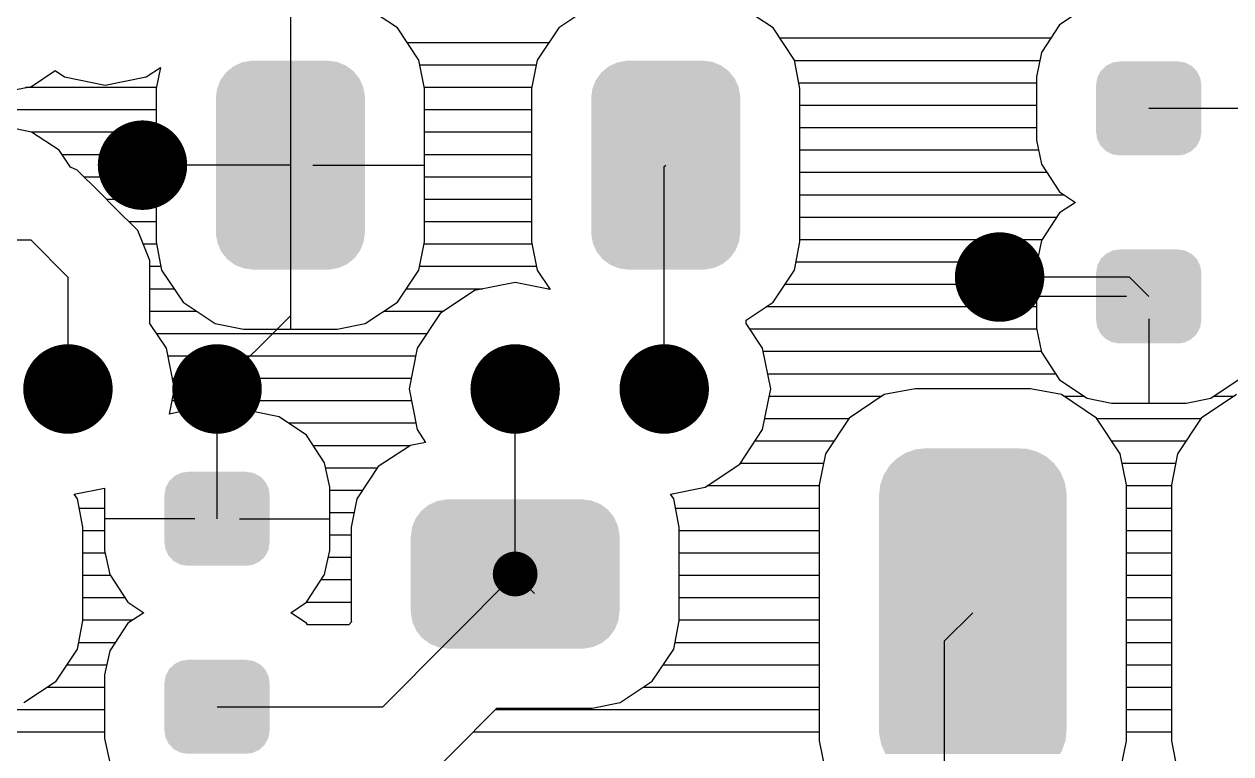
# Model space of a CAD drawing. Extents: x 295 to 953, y 10 to 290.
# Drawn here: x 658.87 to 681.49, y 233.02 to 246.68 of the extents above; entities that cross this region are included whole.
import ezdxf

# ---------------------------------------------------------------- set-up
doc = ezdxf.new("R2010")
doc.units = 0
doc.header["$LTSCALE"] = 5
doc.header["$MEASUREMENT"] = 0
doc.layers.get('0').update_dxf_attribs({"linetype": 'CONTINUOUS', "lineweight": 25})
doc.layers.add('DV-DPO-A6_BOT', color=7, linetype='CONTINUOUS')

msp = doc.modelspace()

# ---------------------------------------------------------------- linework, layer by layer
for points, const_width in [([(661.507, 244.044, -1), (660.669, 244.044, -1)], 0.838), ([(677.572, 241.949, -1), (676.734, 241.949, -1)], 0.838), ([(660.11, 239.853, -1), (659.272, 239.853, -1)], 0.838), ([(662.904, 239.853, -1), (662.066, 239.853, -1)], 0.838), ([(668.492, 239.853, -1), (667.654, 239.853, -1)], 0.838), ([(671.286, 239.853, -1), (670.448, 239.853, -1)], 0.838), ([(668.282, 236.389, -1), (667.863, 236.389, -1)], 0.419)]:
    msp.add_lwpolyline(points, format="xyb", close=True, dxfattribs=dict(const_width=const_width))
for points in [[(665.039, 245.808), (664.922, 245.894), (662.686, 245.808), (662.791, 245.894)], [(664.922, 245.894), (664.897, 245.912), (662.791, 245.894), (662.831, 245.912)], [(664.897, 245.912), (664.758, 245.968), (662.831, 245.912), (662.951, 245.968)], [(664.758, 245.968), (664.733, 245.978), (662.951, 245.968), (663.007, 245.978)], [(664.733, 245.978), (664.565, 245.999), (663.007, 245.978), (663.125, 245.999)], [(664.565, 245.999), (664.558, 246), (663.125, 245.999), (663.161, 246)], [(672.074, 245.808), (671.957, 245.894), (669.721, 245.808), (669.826, 245.894)], [(671.957, 245.894), (671.932, 245.912), (669.826, 245.894), (669.866, 245.912)], [(671.932, 245.912), (671.793, 245.968), (669.866, 245.912), (669.987, 245.968)], [(671.793, 245.968), (671.768, 245.978), (669.987, 245.968), (670.042, 245.978)], [(671.768, 245.978), (671.601, 245.999), (670.042, 245.978), (670.16, 245.999)], [(671.601, 245.999), (671.593, 246), (670.16, 245.999), (670.196, 246)], [(680.844, 245.809), (680.759, 245.898), (679.048, 245.809), (679.139, 245.898)], [(680.759, 245.898), (680.743, 245.906), (679.139, 245.898), (679.148, 245.906)], [(680.743, 245.906), (680.635, 245.963), (679.148, 245.906), (679.264, 245.963)], [(680.635, 245.963), (680.609, 245.967), (679.264, 245.963), (679.273, 245.967)], [(680.609, 245.967), (680.498, 245.986), (679.273, 245.967), (679.397, 245.986)], [(665.224, 245.511), (665.165, 245.64), (662.499, 245.511), (662.55, 245.64)], [(665.165, 245.64), (665.151, 245.671), (662.55, 245.64), (662.573, 245.671)], [(665.151, 245.671), (665.06, 245.782), (662.573, 245.671), (662.654, 245.782)], [(665.06, 245.782), (665.039, 245.808), (662.654, 245.782), (662.686, 245.808)], [(672.26, 245.511), (672.2, 245.64), (669.534, 245.511), (669.585, 245.64)], [(672.2, 245.64), (672.186, 245.671), (669.585, 245.64), (669.608, 245.671)], [(672.186, 245.671), (672.095, 245.782), (669.608, 245.671), (669.69, 245.782)], [(672.095, 245.782), (672.074, 245.808), (669.69, 245.782), (669.721, 245.808)], [(680.934, 245.547), (680.916, 245.671), (678.961, 245.547), (678.981, 245.671)], [(680.916, 245.671), (680.909, 245.685), (678.981, 245.671), (678.983, 245.685)], [(680.909, 245.685), (680.856, 245.797), (678.983, 245.685), (679.042, 245.797)], [(680.856, 245.797), (680.844, 245.809), (679.042, 245.797), (679.048, 245.809)], [(665.256, 245.338), (665.231, 245.476), (662.467, 245.338), (662.485, 245.476)], [(665.231, 245.476), (665.224, 245.511), (662.485, 245.476), (662.499, 245.511)], [(672.291, 245.338), (672.266, 245.476), (669.502, 245.338), (669.52, 245.476)], [(672.266, 245.476), (672.26, 245.511), (669.52, 245.476), (669.534, 245.511)], [(680.936, 244.664), (680.936, 245.547), (678.958, 244.664), (678.958, 245.547)], [(665.257, 245.301), (665.256, 245.338), (662.463, 245.301), (662.467, 245.338)], [(665.257, 242.787), (665.257, 245.301), (662.463, 242.787), (662.463, 245.301)], [(672.292, 245.301), (672.291, 245.338), (669.498, 245.301), (669.502, 245.338)], [(672.292, 242.787), (672.292, 245.301), (669.498, 242.787), (669.498, 245.301)], [(680.914, 244.541), (680.934, 244.664), (678.979, 244.541), (678.961, 244.664)], [(680.911, 244.527), (680.914, 244.541), (678.986, 244.527), (678.979, 244.541)], [(680.853, 244.415), (680.911, 244.527), (679.039, 244.415), (678.986, 244.527)], [(680.847, 244.403), (680.853, 244.415), (679.051, 244.403), (679.039, 244.415)], [(680.756, 244.314), (680.847, 244.403), (679.136, 244.314), (679.051, 244.403)], [(680.747, 244.305), (680.756, 244.314), (679.152, 244.305), (679.136, 244.314)], [(680.631, 244.249), (680.747, 244.305), (679.259, 244.249), (679.152, 244.305)], [(680.621, 244.244), (680.631, 244.249), (679.286, 244.244), (679.259, 244.249)], [(680.498, 244.226), (680.621, 244.244), (679.397, 244.226), (679.286, 244.244)], [(665.252, 242.751), (665.257, 242.787), (662.463, 242.751), (662.463, 242.787)], [(665.234, 242.612), (665.252, 242.751), (662.489, 242.612), (662.463, 242.751)], [(672.287, 242.751), (672.292, 242.787), (669.499, 242.751), (669.498, 242.787)], [(672.27, 242.612), (672.287, 242.751), (669.524, 242.612), (669.499, 242.751)], [(665.22, 242.577), (665.234, 242.612), (662.495, 242.577), (662.489, 242.612)], [(665.169, 242.448), (665.22, 242.577), (662.554, 242.448), (662.495, 242.577)], [(672.256, 242.577), (672.27, 242.612), (669.53, 242.577), (669.524, 242.612)], [(672.204, 242.448), (672.256, 242.577), (669.589, 242.448), (669.53, 242.577)], [(680.609, 242.447), (680.498, 242.465), (679.273, 242.447), (679.397, 242.465)], [(665.146, 242.417), (665.169, 242.448), (662.569, 242.417), (662.554, 242.448)], [(665.065, 242.306), (665.146, 242.417), (662.659, 242.306), (662.569, 242.417)], [(665.033, 242.28), (665.065, 242.306), (662.68, 242.28), (662.659, 242.306)], [(664.928, 242.194), (665.033, 242.28), (662.797, 242.194), (662.68, 242.28)], [(672.181, 242.417), (672.204, 242.448), (669.604, 242.417), (669.589, 242.448)], [(672.1, 242.306), (672.181, 242.417), (669.694, 242.306), (669.604, 242.417)], [(672.069, 242.28), (672.1, 242.306), (669.715, 242.28), (669.694, 242.306)], [(671.963, 242.194), (672.069, 242.28), (669.833, 242.194), (669.715, 242.28)], [(680.909, 242.165), (680.856, 242.277), (678.983, 242.165), (679.042, 242.277)], [(680.856, 242.277), (680.844, 242.289), (679.042, 242.277), (679.048, 242.289)], [(680.844, 242.289), (680.759, 242.377), (679.048, 242.289), (679.139, 242.377)], [(680.759, 242.377), (680.743, 242.386), (679.139, 242.377), (679.148, 242.386)], [(680.743, 242.386), (680.635, 242.442), (679.148, 242.386), (679.264, 242.442)], [(680.635, 242.442), (680.609, 242.447), (679.264, 242.442), (679.273, 242.447)], [(664.888, 242.176), (664.928, 242.194), (662.822, 242.176), (662.797, 242.194)], [(664.768, 242.121), (664.888, 242.176), (662.961, 242.121), (662.822, 242.176)], [(664.712, 242.111), (664.768, 242.121), (662.986, 242.111), (662.961, 242.121)], [(664.594, 242.089), (664.712, 242.111), (663.154, 242.089), (662.986, 242.111)], [(664.558, 242.088), (664.594, 242.089), (663.161, 242.088), (663.154, 242.089)], [(671.923, 242.176), (671.963, 242.194), (669.858, 242.176), (669.833, 242.194)], [(671.803, 242.121), (671.923, 242.176), (669.996, 242.121), (669.858, 242.176)], [(671.748, 242.111), (671.803, 242.121), (670.021, 242.111), (669.996, 242.121)], [(671.63, 242.089), (671.748, 242.111), (670.189, 242.089), (670.021, 242.111)], [(671.593, 242.088), (671.63, 242.089), (670.196, 242.088), (670.189, 242.089)], [(680.936, 241.144), (680.936, 242.027), (678.958, 241.144), (678.958, 242.027)], [(680.934, 242.027), (680.916, 242.151), (678.961, 242.027), (678.981, 242.151)], [(680.916, 242.151), (680.909, 242.165), (678.981, 242.151), (678.983, 242.165)], [(680.914, 241.02), (680.934, 241.144), (678.979, 241.02), (678.961, 241.144)], [(680.911, 241.006), (680.914, 241.02), (678.986, 241.006), (678.979, 241.02)], [(680.853, 240.894), (680.911, 241.006), (679.039, 240.894), (678.986, 241.006)], [(680.847, 240.882), (680.853, 240.894), (679.051, 240.882), (679.039, 240.894)], [(680.756, 240.794), (680.847, 240.882), (679.136, 240.794), (679.051, 240.882)], [(680.747, 240.785), (680.756, 240.794), (679.152, 240.785), (679.136, 240.794)], [(680.631, 240.728), (680.747, 240.785), (679.259, 240.728), (679.152, 240.785)], [(680.621, 240.724), (680.631, 240.728), (679.286, 240.724), (679.259, 240.728)], [(680.498, 240.705), (680.621, 240.724), (679.397, 240.705), (679.286, 240.724)], [(678.022, 238.592), (677.895, 238.659), (675.288, 238.592), (675.396, 238.659)], [(677.895, 238.659), (677.847, 238.684), (675.396, 238.659), (675.469, 238.684)], [(677.847, 238.684), (677.699, 238.723), (675.469, 238.684), (675.583, 238.723)], [(677.699, 238.723), (677.656, 238.735), (675.583, 238.723), (675.693, 238.735)], [(677.656, 238.735), (677.458, 238.741), (675.693, 238.735), (675.755, 238.741)], [(675.842, 238.741), (675.78, 238.744), (675.755, 238.741), (675.78, 238.744)], [(678.29, 238.303), (678.208, 238.415), (675.017, 238.303), (675.087, 238.415)], [(678.208, 238.415), (678.173, 238.463), (675.087, 238.415), (675.135, 238.463)], [(678.173, 238.463), (678.066, 238.554), (675.135, 238.463), (675.228, 238.554)], [(678.066, 238.554), (678.022, 238.592), (675.228, 238.554), (675.288, 238.592)], [(663.382, 238.125), (663.296, 238.214), (661.585, 238.125), (661.676, 238.214)], [(663.296, 238.214), (663.28, 238.223), (661.676, 238.214), (661.685, 238.223)], [(663.28, 238.223), (663.173, 238.279), (661.685, 238.223), (661.802, 238.279)], [(663.173, 238.279), (663.146, 238.284), (661.802, 238.279), (661.811, 238.284)], [(663.146, 238.284), (663.035, 238.302), (661.811, 238.284), (661.934, 238.302)], [(678.369, 238.122), (678.315, 238.247), (674.937, 238.122), (674.981, 238.247)], [(678.315, 238.247), (678.29, 238.303), (674.981, 238.247), (675.017, 238.303)], [(663.471, 237.864), (663.453, 237.988), (661.499, 237.864), (661.519, 237.988)], [(663.453, 237.988), (663.447, 238.002), (661.519, 237.988), (661.521, 238.002)], [(663.447, 238.002), (663.393, 238.114), (661.521, 238.002), (661.579, 238.114)], [(663.393, 238.114), (663.382, 238.125), (661.579, 238.114), (661.585, 238.125)], [(678.406, 237.927), (678.381, 238.061), (674.9, 237.927), (674.915, 238.061)], [(678.381, 238.061), (678.369, 238.122), (674.915, 238.061), (674.937, 238.122)], [(663.474, 236.981), (663.474, 237.864), (661.496, 236.981), (661.496, 237.864)], [(669.669, 237.698), (669.53, 237.753), (666.486, 237.698), (666.606, 237.753)], [(669.53, 237.753), (669.505, 237.763), (666.606, 237.753), (666.661, 237.763)], [(669.505, 237.763), (669.338, 237.785), (666.661, 237.763), (666.779, 237.785)], [(669.338, 237.785), (669.33, 237.786), (666.779, 237.785), (666.816, 237.786)], [(678.411, 233.463), (678.411, 237.861), (674.89, 233.463), (674.89, 237.861)], [(678.408, 237.864), (678.406, 237.927), (674.893, 237.864), (674.9, 237.927)], [(678.408, 237.861), (678.408, 237.864), (674.893, 237.861), (674.893, 237.864)], [(669.923, 237.457), (669.832, 237.568), (666.228, 237.457), (666.309, 237.568)], [(669.832, 237.568), (669.811, 237.594), (666.309, 237.568), (666.34, 237.594)], [(669.811, 237.594), (669.694, 237.68), (666.34, 237.594), (666.446, 237.68)], [(669.694, 237.68), (669.669, 237.698), (666.446, 237.68), (666.486, 237.698)], [(670.028, 237.123), (670.003, 237.262), (666.122, 237.123), (666.139, 237.262)], [(670.003, 237.262), (669.996, 237.297), (666.139, 237.262), (666.153, 237.297)], [(669.996, 237.297), (669.937, 237.426), (666.153, 237.297), (666.205, 237.426)], [(669.937, 237.426), (669.923, 237.457), (666.205, 237.426), (666.228, 237.457)], [(670.029, 237.087), (670.028, 237.123), (666.117, 237.087), (666.122, 237.123)], [(670.029, 235.69), (670.029, 237.087), (666.117, 235.69), (666.117, 237.087)], [(663.451, 236.857), (663.471, 236.981), (661.516, 236.857), (661.499, 236.981)], [(663.449, 236.843), (663.451, 236.857), (661.523, 236.843), (661.516, 236.857)], [(663.391, 236.731), (663.449, 236.843), (661.577, 236.731), (661.523, 236.843)], [(663.385, 236.719), (663.391, 236.731), (661.588, 236.719), (661.577, 236.731)], [(663.293, 236.63), (663.385, 236.719), (661.673, 236.63), (661.588, 236.719)], [(663.285, 236.622), (663.293, 236.63), (661.69, 236.622), (661.673, 236.63)], [(663.168, 236.565), (663.285, 236.622), (661.797, 236.565), (661.69, 236.622)], [(663.159, 236.561), (663.168, 236.565), (661.823, 236.561), (661.797, 236.565)], [(663.035, 236.542), (663.159, 236.561), (661.934, 236.542), (661.823, 236.561)], [(670.024, 235.654), (670.029, 235.69), (666.118, 235.654), (666.117, 235.69)], [(670.006, 235.515), (670.024, 235.654), (666.143, 235.515), (666.118, 235.654)], [(669.993, 235.48), (670.006, 235.515), (666.149, 235.48), (666.143, 235.515)], [(669.941, 235.351), (669.993, 235.48), (666.209, 235.351), (666.149, 235.48)], [(669.918, 235.32), (669.941, 235.351), (666.223, 235.32), (666.209, 235.351)], [(669.837, 235.209), (669.918, 235.32), (666.314, 235.209), (666.223, 235.32)], [(669.805, 235.183), (669.837, 235.209), (666.335, 235.183), (666.314, 235.209)], [(669.7, 235.098), (669.805, 235.183), (666.452, 235.098), (666.335, 235.183)], [(669.66, 235.079), (669.7, 235.098), (666.477, 235.079), (666.452, 235.098)], [(669.54, 235.024), (669.66, 235.079), (666.616, 235.024), (666.477, 235.079)], [(669.485, 235.014), (669.54, 235.024), (666.641, 235.014), (666.616, 235.024)], [(669.366, 234.992), (669.485, 235.014), (666.808, 234.992), (666.641, 235.014)], [(663.146, 234.763), (663.035, 234.782), (661.811, 234.763), (661.934, 234.782)], [(669.33, 234.992), (669.366, 234.992), (666.816, 234.992), (666.808, 234.992)], [(663.447, 234.481), (663.393, 234.593), (661.521, 234.481), (661.579, 234.593)], [(663.393, 234.593), (663.382, 234.605), (661.579, 234.593), (661.585, 234.605)], [(663.382, 234.605), (663.296, 234.694), (661.585, 234.605), (661.676, 234.694)], [(663.296, 234.694), (663.28, 234.702), (661.676, 234.694), (661.685, 234.702)], [(663.28, 234.702), (663.173, 234.759), (661.685, 234.702), (661.802, 234.759)], [(663.173, 234.759), (663.146, 234.763), (661.802, 234.759), (661.811, 234.763)], [(663.474, 233.46), (663.474, 234.343), (661.496, 233.46), (661.496, 234.343)], [(663.471, 234.343), (663.453, 234.467), (661.499, 234.343), (661.519, 234.467)], [(663.453, 234.467), (663.447, 234.481), (661.519, 234.467), (661.521, 234.481)], [(663.451, 233.337), (663.471, 233.46), (661.516, 233.337), (661.499, 233.46)], [(678.408, 233.46), (678.408, 233.463), (674.893, 233.46), (674.893, 233.463)], [(678.401, 233.397), (678.408, 233.46), (674.895, 233.397), (674.893, 233.46)], [(663.449, 233.323), (663.451, 233.337), (661.523, 233.323), (661.516, 233.337)], [(663.391, 233.211), (663.449, 233.323), (661.577, 233.211), (661.523, 233.323)], [(663.385, 233.199), (663.391, 233.211), (661.588, 233.199), (661.577, 233.211)], [(663.293, 233.11), (663.385, 233.199), (661.673, 233.11), (661.588, 233.199)], [(678.386, 233.264), (678.401, 233.397), (674.92, 233.264), (674.895, 233.397)], [(678.364, 233.202), (678.386, 233.264), (674.932, 233.202), (674.92, 233.264)], [(678.32, 233.077), (678.364, 233.202), (674.986, 233.077), (674.932, 233.202)], [(663.285, 233.101), (663.293, 233.11), (661.69, 233.101), (661.673, 233.11)], [(663.168, 233.045), (663.285, 233.101), (661.797, 233.045), (661.69, 233.101)], [(663.159, 233.04), (663.168, 233.045), (661.823, 233.04), (661.797, 233.045)], [(663.035, 233.022), (663.159, 233.04), (661.934, 233.022), (661.823, 233.04)], [(678.285, 233.021), (678.32, 233.077), (675.011, 233.021), (674.986, 233.077)]]:
    msp.add_solid(points)
at = {"layer": 'DV-DPO-A6_BOT'}
for p, q in [((663.86, 249.632), (663.86, 244.044)), ((665.866, 246.615), (665.525, 246.838)), ((669.23, 246.838), (668.889, 246.615)), ((672.907, 246.615), (672.566, 246.838)), ((678.534, 246.838), (678.277, 246.67)), ((666.268, 246.011), (665.866, 246.615)), ((668.889, 246.615), (668.486, 246.011)), ((673.309, 246.011), (672.907, 246.615)), ((678.277, 246.67), (677.936, 246.156)), ((668.704, 246.335), (666.05, 246.335)), ((678.109, 246.419), (673.035, 246.419)), ((677.936, 246.156), (677.841, 245.698)), ((661.155, 245.698), (661.423, 245.871)), ((661.423, 245.871), (661.345, 245.48)), ((666.374, 245.48), (666.268, 246.011)), ((668.47, 245.916), (666.285, 245.916)), ((668.486, 246.011), (668.38, 245.48)), ((673.409, 245.48), (673.309, 246.011)), ((677.902, 246), (673.309, 246)), ((659.009, 245.519), (659.451, 245.815)), ((659.451, 245.815), (659.629, 245.698)), ((659.629, 245.698), (660.389, 245.542)), ((660.389, 245.542), (661.155, 245.698)), ((677.841, 245.698), (677.841, 244.513)), ((658.557, 245.43), (659.009, 245.519)), ((661.345, 245.497), (658.897, 245.497)), ((661.345, 245.48), (661.345, 242.608)), ((668.386, 245.497), (666.369, 245.497)), ((666.374, 242.608), (666.374, 245.48)), ((668.38, 245.48), (668.38, 242.608)), ((677.841, 245.581), (673.393, 245.581)), ((673.409, 242.608), (673.409, 245.48)), ((661.345, 245.078), (646.872, 245.078)), ((668.38, 245.078), (666.374, 245.078)), ((677.841, 245.162), (673.409, 245.162)), ((683.44, 245.106), (679.947, 245.106)), ((659.009, 244.664), (658.557, 244.754)), ((677.841, 244.743), (673.409, 244.743)), ((659.523, 244.324), (659.009, 244.664)), ((661.345, 244.659), (659.015, 244.659)), ((668.38, 244.659), (666.374, 244.659)), ((677.841, 244.513), (677.936, 244.061)), ((659.736, 244.005), (659.523, 244.324)), ((677.88, 244.324), (673.409, 244.324)), ((661.345, 244.24), (659.579, 244.24)), ((663.86, 244.044), (661.088, 244.044)), ((663.44, 244.044), (661.345, 244.044)), ((663.86, 244.044), (663.86, 241.222)), ((664.279, 244.044), (666.374, 244.044)), ((668.38, 244.24), (666.374, 244.24)), ((670.867, 244.016), (670.895, 244.044)), ((677.936, 244.061), (678.277, 243.547)), ((659.864, 243.949), (659.736, 244.005)), ((660.3, 243.519), (659.864, 243.949)), ((661.345, 243.821), (659.993, 243.821)), ((668.38, 243.821), (666.374, 243.821)), ((670.867, 239.853), (670.867, 244.016)), ((678.036, 243.904), (673.409, 243.904)), ((663.86, 243.625), (663.86, 240.971)), ((660.563, 243.251), (660.3, 243.519)), ((661.345, 243.401), (660.412, 243.401)), ((668.38, 243.401), (666.374, 243.401)), ((678.36, 243.485), (673.409, 243.485)), ((678.277, 243.547), (678.573, 243.346)), ((660.998, 242.82), (660.563, 243.251)), ((678.277, 243.15), (677.936, 242.636)), ((678.573, 243.346), (678.277, 243.15)), ((661.345, 242.982), (660.831, 242.982)), ((668.38, 242.982), (666.374, 242.982)), ((678.221, 243.066), (673.409, 243.066)), ((661.228, 242.256), (660.998, 242.82)), ((657.959, 242.647), (658.992, 242.647)), ((658.992, 242.647), (659.691, 241.949)), ((661.351, 242.563), (661.105, 242.563)), ((661.345, 242.608), (661.446, 242.077)), ((666.268, 242.077), (666.374, 242.608)), ((668.391, 242.563), (666.363, 242.563)), ((668.38, 242.608), (668.486, 242.077)), ((673.309, 242.077), (673.409, 242.608)), ((677.941, 242.647), (673.409, 242.647)), ((677.936, 242.636), (677.841, 242.183)), ((661.228, 241.647), (661.228, 242.256)), ((661.434, 242.144), (661.228, 242.144)), ((661.446, 242.077), (661.848, 241.479)), ((665.866, 241.479), (666.268, 242.077)), ((668.475, 242.144), (666.279, 242.144)), ((668.486, 242.077), (668.727, 241.719)), ((672.907, 241.479), (673.309, 242.077)), ((677.852, 242.228), (673.337, 242.228)), ((677.841, 242.183), (677.841, 240.993)), ((659.691, 241.949), (659.691, 239.853)), ((668.073, 241.848), (667.313, 241.697)), ((668.727, 241.719), (668.073, 241.848)), ((677.841, 241.809), (673.124, 241.809)), ((679.59, 241.949), (677.153, 241.949)), ((679.947, 241.585), (679.59, 241.949)), ((661.686, 241.725), (661.228, 241.725)), ((661.228, 241.077), (661.228, 241.647)), ((667.464, 241.725), (666.033, 241.725)), ((667.313, 241.697), (666.665, 241.267)), ((668.721, 241.725), (668.688, 241.725)), ((679.528, 241.585), (677.841, 241.585)), ((661.848, 241.479), (662.451, 241.077)), ((665.262, 241.077), (665.866, 241.479)), ((672.404, 241.144), (672.907, 241.479)), ((677.841, 241.39), (672.772, 241.39)), ((662.105, 241.306), (661.228, 241.306)), ((663.86, 241.222), (662.485, 239.853)), ((666.732, 241.306), (665.609, 241.306)), ((666.665, 241.267), (666.234, 240.619)), ((672.404, 241.077), (672.404, 241.144)), ((679.947, 241.166), (679.947, 239.59)), ((661.535, 240.619), (661.228, 241.077)), ((666.413, 240.887), (661.356, 240.887)), ((662.451, 241.077), (662.982, 240.971)), ((662.982, 240.971), (664.737, 240.971)), ((664.737, 240.971), (665.262, 241.077)), ((672.711, 240.619), (672.404, 241.077)), ((677.846, 240.971), (672.476, 240.971)), ((677.841, 240.993), (677.936, 240.54)), ((661.686, 239.853), (661.535, 240.619)), ((666.207, 240.468), (661.563, 240.468)), ((666.234, 240.619), (666.084, 239.853)), ((672.862, 239.853), (672.711, 240.619)), ((677.93, 240.552), (672.722, 240.552)), ((677.936, 240.54), (678.277, 240.026)), ((666.123, 240.049), (661.647, 240.049)), ((678.204, 240.133), (672.806, 240.133)), ((678.277, 240.026), (678.791, 239.68)), ((681.11, 239.68), (681.624, 240.026)), ((661.596, 239.384), (661.686, 239.853)), ((662.485, 237.422), (662.485, 239.853)), ((666.084, 239.853), (666.234, 239.093)), ((668.073, 236.389), (668.073, 239.853)), ((672.711, 239.093), (672.862, 239.853)), ((674.991, 239.747), (674.331, 239.305)), ((675.572, 239.859), (674.991, 239.747)), ((677.729, 239.859), (675.572, 239.859)), ((678.31, 239.747), (677.729, 239.859)), ((678.969, 239.305), (678.31, 239.747)), ((681.59, 239.747), (680.931, 239.305)), ((666.128, 239.63), (661.641, 239.63)), ((674.946, 239.713), (672.834, 239.713)), ((678.74, 239.713), (678.355, 239.713)), ((678.791, 239.68), (679.249, 239.59)), ((679.249, 239.59), (680.651, 239.59)), ((680.651, 239.59), (681.11, 239.68)), ((681.546, 239.713), (681.16, 239.713)), ((661.786, 239.423), (661.596, 239.384)), ((663.189, 239.423), (661.786, 239.423)), ((662.485, 237.841), (662.485, 239.423)), ((663.647, 239.333), (663.189, 239.423)), ((664.161, 238.987), (663.647, 239.333)), ((674.326, 239.294), (672.75, 239.294)), ((674.331, 239.305), (673.89, 238.641)), ((679.411, 238.641), (678.969, 239.305)), ((680.925, 239.294), (678.975, 239.294)), ((680.931, 239.305), (680.489, 238.641)), ((666.212, 239.21), (663.82, 239.21)), ((666.234, 239.093), (666.391, 238.853)), ((672.281, 238.445), (672.711, 239.093)), ((664.502, 238.473), (664.161, 238.987)), ((666.391, 238.853), (666.112, 238.797)), ((674.046, 238.875), (672.571, 238.875)), ((680.646, 238.875), (679.254, 238.875)), ((666.1, 238.791), (664.29, 238.791)), ((666.112, 238.797), (665.508, 238.4)), ((673.89, 238.641), (673.773, 238.059)), ((679.528, 238.059), (679.411, 238.641)), ((680.489, 238.641), (680.372, 238.059)), ((664.597, 238.015), (664.502, 238.473)), ((665.508, 238.4), (665.106, 237.797)), ((671.632, 238.015), (672.281, 238.445)), ((673.851, 238.456), (672.286, 238.456)), ((680.45, 238.456), (679.45, 238.456)), ((665.491, 238.372), (664.525, 238.372)), ((659.808, 237.886), (660.378, 237.998)), ((660.378, 237.998), (660.378, 236.83)), ((664.597, 236.83), (664.597, 238.015)), ((665.212, 237.953), (664.597, 237.953)), ((670.984, 237.886), (671.632, 238.015)), ((673.773, 238.037), (671.672, 238.037)), ((673.773, 238.059), (673.773, 233.265)), ((679.528, 233.265), (679.528, 238.059)), ((680.372, 238.037), (679.528, 238.037)), ((680.372, 238.059), (680.372, 233.265)), ((659.87, 237.797), (659.808, 237.886)), ((659.97, 237.266), (659.87, 237.797)), ((665.106, 237.797), (664.999, 237.266)), ((671.046, 237.797), (670.984, 237.886)), ((671.146, 237.266), (671.046, 237.797)), ((660.378, 237.618), (659.903, 237.618)), ((665.055, 237.534), (664.597, 237.534)), ((673.773, 237.618), (671.079, 237.618)), ((680.372, 237.618), (679.528, 237.618)), ((659.97, 235.511), (659.97, 237.266)), ((662.066, 237.422), (660.378, 237.422)), ((662.904, 237.422), (664.597, 237.422)), ((664.999, 237.266), (664.999, 235.511)), ((671.146, 235.511), (671.146, 237.266)), ((660.378, 237.199), (659.97, 237.199)), ((664.999, 237.115), (664.597, 237.115)), ((673.773, 237.199), (671.146, 237.199)), ((680.372, 237.199), (679.528, 237.199)), ((660.378, 236.83), (660.473, 236.377)), ((664.502, 236.377), (664.597, 236.83)), ((660.389, 236.78), (659.97, 236.78)), ((664.999, 236.696), (664.569, 236.696)), ((673.773, 236.78), (671.146, 236.78)), ((680.372, 236.78), (679.528, 236.78)), ((660.479, 236.361), (659.97, 236.361)), ((660.473, 236.377), (660.814, 235.863)), ((664.161, 235.863), (664.502, 236.377)), ((665.592, 233.902), (668.073, 236.389)), ((668.436, 236.025), (668.073, 236.389)), ((673.773, 236.361), (671.146, 236.361)), ((680.372, 236.361), (679.528, 236.361)), ((664.999, 236.277), (664.441, 236.277)), ((660.758, 235.942), (659.97, 235.942)), ((673.773, 235.942), (671.146, 235.942)), ((680.372, 235.942), (679.528, 235.942)), ((660.814, 235.863), (661.11, 235.662)), ((663.865, 235.662), (664.161, 235.863)), ((664.999, 235.858), (664.161, 235.858)), ((659.87, 234.98), (659.97, 235.511)), ((660.898, 235.522), (659.97, 235.522)), ((660.814, 235.467), (660.473, 234.952)), ((661.11, 235.662), (660.814, 235.467)), ((664.161, 235.467), (663.865, 235.662)), ((664.178, 235.439), (664.161, 235.467)), ((665.005, 235.494), (664.955, 235.439)), ((664.999, 235.511), (665.005, 235.494)), ((671.046, 234.98), (671.146, 235.511)), ((673.773, 235.522), (671.146, 235.522)), ((676.12, 235.137), (676.65, 235.662)), ((680.372, 235.522), (679.528, 235.522)), ((664.955, 235.439), (664.178, 235.439)), ((664.955, 235.439), (664.178, 235.439)), ((660.574, 235.103), (659.892, 235.103)), ((673.773, 235.103), (671.068, 235.103)), ((676.12, 230.074), (676.12, 235.137)), ((680.372, 235.103), (679.528, 235.103)), ((659.467, 234.382), (659.87, 234.98)), ((660.473, 234.952), (660.378, 234.5)), ((670.643, 234.382), (671.046, 234.98)), ((660.417, 234.684), (659.669, 234.684)), ((673.773, 234.684), (670.845, 234.684)), ((680.372, 234.684), (679.528, 234.684)), ((658.864, 233.98), (659.467, 234.382)), ((660.378, 234.5), (660.378, 233.31)), ((670.04, 233.98), (670.643, 234.382)), ((660.378, 234.265), (659.294, 234.265)), ((673.773, 234.265), (670.47, 234.265)), ((680.372, 234.265), (679.528, 234.265)), ((662.485, 233.902), (665.592, 233.902)), ((666.894, 233.036), (667.732, 233.874)), ((667.732, 233.874), (669.515, 233.874)), ((669.515, 233.874), (670.04, 233.98)), ((660.378, 233.846), (638.35, 233.846)), ((673.773, 233.846), (667.71, 233.846)), ((680.372, 233.846), (679.528, 233.846)), ((660.378, 233.427), (638.853, 233.427)), ((673.773, 233.427), (667.291, 233.427)), ((680.372, 233.427), (679.528, 233.427)), ((660.378, 233.31), (660.473, 232.857)), ((673.773, 233.265), (673.89, 232.684)), ((679.411, 232.684), (679.528, 233.265)), ((680.372, 233.265), (680.489, 232.684)), ((666.458, 232.6), (666.894, 233.036))]:
    msp.add_line(p, q, dxfattribs=at)

doc.saveas('drawing.dxf')
